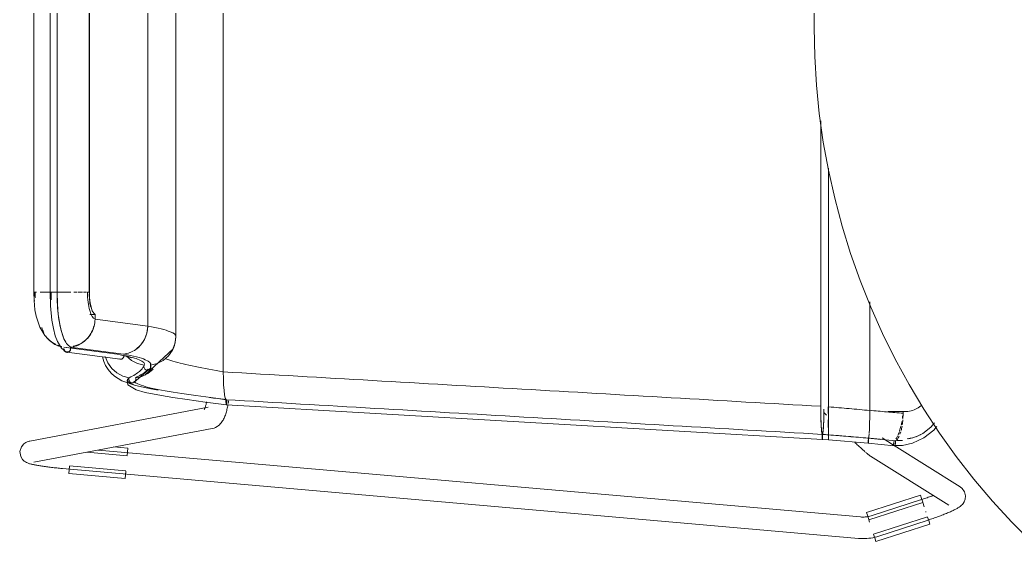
# Model space of a CAD drawing. Header units: millimetres. Extents: x 155927 to 326028, y -36033 to 97293.
# Drawn here: x 229462 to 230016, y 31073 to 31364 of the extents above; entities that cross this region are included whole.
import ezdxf

# ---------------------------------------------------------------- set-up
doc = ezdxf.new("R2010")
doc.units = ezdxf.units.MM
doc.header["$MEASUREMENT"] = 0
doc.layers.add('I-FURN', color=8, linetype='CONTINUOUS', lineweight=9)

msp = doc.modelspace()

# ---------------------------------------------------------------- linework, layer by layer
at = {"layer": 'I-FURN'}
for p, q in [((229575.36, 31551.19), (229575.36, 31167.79)), ((229575.36, 31167.79), (229575.36, 31551.19)), ((229548.85, 31531.88), (229548.85, 31187.09)), ((229548.85, 31187.09), (229548.85, 31531.88)), ((229533.26, 31525.84), (229533.26, 31193.13)), ((229533.26, 31193.13), (229533.26, 31525.84)), ((229469.89, 31506.91), (229469.89, 31212.06)), ((229478.93, 31506.91), (229478.93, 31212.06)), ((229482.89, 31212.06), (229482.89, 31506.91)), ((229500.73, 31506.91), (229500.73, 31212.06)), ((229500.79, 31212.06), (229500.79, 31506.91)), ((229549.01, 31187.63), (229549.01, 31492.43)), ((229904.49, 31368.12), (229904.39, 31359.49)), ((229904.39, 31359.49), (229904.71, 31343.49)), ((229904.71, 31343.49), (229905.67, 31327.52)), ((229905.67, 31327.52), (229907.27, 31311.6)), ((229907.27, 31311.6), (229909.5, 31295.76)), ((229908.09, 31307.63), (229908.09, 31148.53)), ((229908.09, 31148.53), (229908.09, 31307.63)), ((229909.5, 31295.76), (229912.37, 31280.02)), ((229912.37, 31280.02), (229915.86, 31264.4)), ((229912.41, 31281.27), (229912.41, 31148.27)), ((229912.41, 31148.27), (229912.41, 31281.27)), ((229915.86, 31264.4), (229919.97, 31248.94)), ((229919.97, 31248.94), (229924.7, 31233.66)), ((229924.7, 31233.66), (229930.03, 31218.58)), ((229930.03, 31218.58), (229935.97, 31203.72)), ((229469.89, 31212.06), (229470.06, 31212.06)), ((229469.97, 31207.54), (229469.89, 31212.06)), ((229471.38, 31212.06), (229469.91, 31212.06)), ((229475.99, 31212.06), (229473.41, 31212.06)), ((229476.14, 31212.06), (229479.17, 31212.06)), ((229479.17, 31212.06), (229476.16, 31212.06)), ((229482.88, 31212.06), (229478.93, 31212.06)), ((229479.07, 31204.5), (229478.93, 31212.06)), ((229478.93, 31212.06), (229478.99, 31212.06)), ((229478.99, 31212.06), (229479.19, 31212.06)), ((229479.19, 31212.06), (229479.5, 31212.06)), ((229479.5, 31212.06), (229479.89, 31212.06)), ((229479.89, 31212.06), (229480.34, 31212.06)), ((229480.34, 31212.06), (229480.83, 31212.06)), ((229480.83, 31212.06), (229481.33, 31212.06)), ((229481.33, 31212.06), (229481.8, 31212.06)), ((229481.8, 31212.06), (229482.22, 31212.06)), ((229482.22, 31212.06), (229482.55, 31212.06)), ((229482.55, 31212.06), (229482.78, 31212.06)), ((229482.78, 31212.06), (229482.88, 31212.06)), ((229482.86, 31212.06), (229486.67, 31212.06)), ((229486.67, 31212.06), (229482.86, 31212.06)), ((229482.89, 31212.06), (229482.97, 31205.65)), ((229490.42, 31212.06), (229486.87, 31212.06)), ((229493.89, 31212.06), (229492.05, 31212.06)), ((229496.88, 31212.06), (229494.41, 31212.06)), ((229499.2, 31212.06), (229497.46, 31212.06)), ((229500.9, 31209.02), (229500.79, 31212.06)), ((229470.49, 31202.33), (229469.97, 31207.54)), ((229501.22, 31206.17), (229500.9, 31209.02)), ((229501.73, 31203.68), (229501.22, 31206.17)), ((229935.37, 31146.33), (229935.37, 31206.81)), ((229935.37, 31206.81), (229935.37, 31146.33)), ((229471.14, 31198.83), (229470.49, 31202.33)), ((229479.87, 31196.61), (229479.07, 31204.5)), ((229482.97, 31205.65), (229483.45, 31199.66)), ((229502.4, 31201.7), (229501.73, 31203.68)), ((229503.19, 31200.34), (229502.4, 31201.7)), ((229935.97, 31203.72), (229942.49, 31189.11)), ((229473.16, 31192.68), (229471.14, 31198.83)), ((229480.74, 31191.9), (229479.87, 31196.61)), ((229483.45, 31199.66), (229484.28, 31194.23)), ((229501.04, 31199.71), (229504.05, 31199.71)), ((229504.05, 31199.71), (229503.19, 31200.34)), ((229503.98, 31196.99), (229504.05, 31199.71)), ((229533.26, 31193.13), (229503.98, 31196.99)), ((229476.03, 31187.97), (229473.16, 31192.68)), ((229481.82, 31187.85), (229480.74, 31191.9)), ((229484.28, 31194.23), (229485.09, 31190.73)), ((229485.09, 31190.73), (229485.96, 31187.9)), ((229532.78, 31189.36), (229533.26, 31193.13)), ((229477.87, 31185.99), (229476.03, 31187.97)), ((229479.94, 31184.32), (229477.87, 31185.99)), ((229482.2, 31182.99), (229479.94, 31184.32)), ((229483.01, 31184.69), (229481.82, 31187.85)), ((229485.31, 31180.86), (229483.01, 31184.69)), ((229485.96, 31187.9), (229486.15, 31187.39)), ((229529.38, 31182.7), (229531.46, 31185.81)), ((229531.46, 31185.81), (229532.78, 31189.36)), ((229548.85, 31187.09), (229548.38, 31183.3)), ((229548.38, 31183.3), (229548.85, 31187.09)), ((229548.56, 31183.88), (229549.01, 31187.63)), ((229942.49, 31189.11), (229949.59, 31174.77)), ((229487.7, 31178.96), (229485.31, 31180.86)), ((229516.33, 31177.6), (229486.64, 31181.45)), ((229492.6, 31180.68), (229487.83, 31181.29)), ((229517.97, 31174.75), (229488.2, 31178.61)), ((229519.88, 31177.58), (229490.18, 31181.43)), ((229526.64, 31180.21), (229529.38, 31182.7)), ((229531.74, 31165.92), (229547.44, 31180.52)), ((229547.01, 31179.74), (229544.84, 31176.6)), ((229544.85, 31176.6), (229547.02, 31179.73)), ((229546.84, 31179.42), (229548.56, 31183.88)), ((229548.38, 31183.3), (229547.01, 31179.74)), ((229547.02, 31179.73), (229548.38, 31183.3)), ((229547.44, 31180.52), (229548.14, 31182.44)), ((229508.12, 31176.07), (229508.78, 31173.56)), ((229508.78, 31173.56), (229509.81, 31171.19)), ((229509.63, 31176.21), (229511.04, 31172.69)), ((229521.84, 31176.35), (229515.55, 31177.73)), ((229517.3, 31174.99), (229517.74, 31174.8)), ((229517.74, 31174.8), (229518.21, 31174.74)), ((229518.21, 31174.74), (229518.67, 31174.81)), ((229518.67, 31174.81), (229519.12, 31174.99)), ((229519.12, 31174.99), (229519.5, 31175.29)), ((229519.5, 31175.29), (229519.8, 31175.67)), ((229519.8, 31175.67), (229519.99, 31176.12)), ((229519.99, 31176.12), (229520.07, 31176.61)), ((229520.07, 31176.61), (229520.03, 31177.11)), ((229521.37, 31176.6), (229524.25, 31174.09)), ((229524.28, 31175.6), (229521.84, 31176.35)), ((229524.25, 31174.09), (229527.64, 31172.33)), ((229541.97, 31174.09), (229538.58, 31172.34)), ((229538.58, 31172.33), (229541.97, 31174.09)), ((229544.84, 31176.6), (229541.97, 31174.09)), ((229541.97, 31174.09), (229544.85, 31176.6)), ((229949.59, 31174.77), (229957.26, 31160.73)), ((229509.81, 31171.19), (229511.19, 31168.99)), ((229511.04, 31172.69), (229513.21, 31169.61)), ((229511.19, 31168.99), (229512.87, 31167.02)), ((229513.21, 31169.61), (229511.54, 31171.84)), ((229513.21, 31169.61), (229516.04, 31167.13)), ((229525.54, 31161.81), (229534.96, 31169.93)), ((229527.64, 31172.33), (229531.36, 31171.44)), ((229531.07, 31170.76), (229531.25, 31171.2)), ((229531.16, 31170.48), (229531.2, 31170.97)), ((229531.19, 31170.97), (229531.16, 31170.47)), ((229531.24, 31169.99), (229531.16, 31170.48)), ((229531.16, 31170.47), (229531.24, 31169.98)), ((229531.36, 31171.44), (229531.19, 31170.97)), ((229531.2, 31170.97), (229531.36, 31171.44)), ((229531.44, 31169.54), (229531.24, 31169.99)), ((229531.24, 31169.98), (229531.44, 31169.53)), ((229531.76, 31169.15), (229531.44, 31169.54)), ((229531.44, 31169.53), (229531.75, 31169.15)), ((229531.75, 31169.15), (229532.16, 31168.85)), ((229532.16, 31168.86), (229531.76, 31169.15)), ((229532.62, 31168.67), (229532.16, 31168.86)), ((229532.16, 31168.85), (229532.62, 31168.67)), ((229533.11, 31168.6), (229532.62, 31168.67)), ((229532.62, 31168.67), (229533.11, 31168.6)), ((229533.6, 31168.67), (229533.11, 31168.6)), ((229533.11, 31168.6), (229533.6, 31168.67)), ((229536.25, 31169.26), (229533.41, 31166.87)), ((229533.41, 31166.86), (229536.25, 31169.26)), ((229534.06, 31168.86), (229533.6, 31168.67)), ((229533.6, 31168.67), (229534.06, 31168.85)), ((229534.46, 31169.15), (229534.06, 31168.86)), ((229534.06, 31168.85), (229534.46, 31169.15)), ((229534.78, 31169.54), (229534.46, 31169.15)), ((229534.46, 31169.15), (229534.78, 31169.53)), ((229534.98, 31169.99), (229534.78, 31169.54)), ((229534.78, 31169.53), (229534.98, 31169.98)), ((229534.83, 31169.63), (229534.88, 31172.51)), ((229534.86, 31171.44), (229538.58, 31172.33)), ((229534.86, 31171.44), (229535.02, 31170.97)), ((229535.03, 31170.97), (229534.86, 31171.44)), ((229535.06, 31170.48), (229534.98, 31169.99)), ((229534.98, 31169.98), (229535.06, 31170.47)), ((229535.02, 31170.97), (229535.06, 31170.48)), ((229535.06, 31170.47), (229535.03, 31170.97)), ((229575.36, 31167.79), (229575.41, 31164.02)), ((229575.41, 31164.02), (229575.36, 31167.71)), ((229512.87, 31167.02), (229514.83, 31165.28)), ((229514.83, 31165.28), (229518.95, 31162.78)), ((229516.04, 31167.13), (229519.36, 31165.39)), ((229518.95, 31162.78), (229526.57, 31160.1)), ((229519.36, 31165.39), (229522.99, 31164.48)), ((229521.77, 31162.66), (229522.06, 31163.58)), ((229522.3, 31160.48), (229521.77, 31162.66)), ((229522.78, 31163.52), (229522.82, 31164.01)), ((229522.82, 31164.01), (229522.78, 31163.51)), ((229522.86, 31163.02), (229522.78, 31163.52)), ((229522.78, 31163.51), (229522.85, 31163.02)), ((229522.82, 31164.01), (229522.99, 31164.48)), ((229522.99, 31164.48), (229522.82, 31164.01)), ((229522.85, 31163.02), (229523.05, 31162.56)), ((229523.05, 31162.57), (229522.86, 31163.02)), ((229523.36, 31162.18), (229523.05, 31162.57)), ((229523.05, 31162.56), (229523.36, 31162.18)), ((229523.75, 31161.88), (229523.36, 31162.18)), ((229523.36, 31162.18), (229523.75, 31161.88)), ((229524.21, 31161.68), (229523.75, 31161.88)), ((229523.75, 31161.88), (229524.2, 31161.68)), ((229525.63, 31161.85), (229525.18, 31161.67)), ((229525.18, 31161.67), (229525.64, 31161.85)), ((229525.82, 31161.96), (229525.6, 31161.83)), ((229526.04, 31162.14), (229525.63, 31161.85)), ((229525.64, 31161.85), (229526.04, 31162.14)), ((229526.35, 31162.52), (229526.04, 31162.14)), ((229526.04, 31162.14), (229526.36, 31162.52)), ((229526.56, 31162.97), (229526.35, 31162.52)), ((229526.36, 31162.52), (229526.56, 31162.97)), ((229530.09, 31165.22), (229526.47, 31164.43)), ((229526.47, 31164.43), (229530.09, 31165.22)), ((229526.47, 31164.43), (229526.62, 31163.96)), ((229526.63, 31163.96), (229526.47, 31164.43)), ((229526.65, 31163.46), (229526.56, 31162.97)), ((229526.56, 31162.97), (229526.65, 31163.46)), ((229526.62, 31163.96), (229526.65, 31163.46)), ((229526.65, 31163.46), (229526.63, 31163.96)), ((229533.41, 31166.87), (229530.09, 31165.22)), ((229530.09, 31165.22), (229533.41, 31166.86)), ((229575.41, 31164.02), (229575.57, 31160.48)), ((229575.57, 31160.43), (229575.42, 31163.95)), ((229526.94, 31157.71), (229522.3, 31160.48)), ((229524.2, 31161.68), (229524.69, 31161.61)), ((229524.69, 31161.61), (229524.21, 31161.68)), ((229525.18, 31161.67), (229524.69, 31161.61)), ((229524.69, 31161.61), (229525.18, 31161.67)), ((229526.57, 31160.1), (229535.09, 31158.21)), ((229531.93, 31156.3), (229526.94, 31157.71)), ((229540.95, 31154.5), (229531.93, 31156.3)), ((229535.09, 31158.21), (229539.16, 31157.48)), ((229575.57, 31160.48), (229575.81, 31157.38)), ((229575.81, 31157.38), (229575.57, 31160.43)), ((229575.81, 31157.38), (229576.12, 31154.89)), ((229576.12, 31154.88), (229575.81, 31157.35)), ((229957.26, 31160.73), (229965.49, 31147.01)), ((229547.27, 31153.46), (229540.95, 31154.5)), ((229555.29, 31152.28), (229547.27, 31153.46)), ((229565.22, 31150.93), (229555.29, 31152.28)), ((229577.07, 31149.37), (229565.22, 31150.93)), ((229565.97, 31150.52), (229566.06, 31151.01)), ((229576.12, 31154.89), (229576.48, 31153.14)), ((229576.48, 31153.14), (229576.12, 31154.88)), ((229576.88, 31152.23), (229576.48, 31153.14)), ((229576.48, 31153.14), (229576.88, 31152.24)), ((229576.87, 31151.77), (229576.86, 31151.27)), ((229576.86, 31151.27), (229576.87, 31151.76)), ((229576.86, 31151.27), (229576.87, 31150.78)), ((229576.87, 31150.77), (229576.86, 31151.27)), ((229576.88, 31152.24), (229576.87, 31151.77)), ((229576.87, 31151.76), (229576.88, 31152.23)), ((229576.87, 31150.78), (229576.89, 31150.32)), ((229576.89, 31150.32), (229576.87, 31150.77)), ((229577.26, 31150.29), (229577.28, 31150.74)), ((229577.28, 31150.73), (229577.26, 31150.28)), ((229577.29, 31151.23), (229577.28, 31151.73)), ((229577.28, 31151.72), (229577.29, 31151.23)), ((229577.28, 31150.74), (229577.29, 31151.23)), ((229577.29, 31151.23), (229577.28, 31150.73)), ((229578.1, 31150.18), (229578.21, 31150.89)), ((229578.21, 31150.89), (229578.3, 31151.62)), ((229566.99, 31147.97), (229467.7, 31129.15)), ((229564.76, 31146.75), (229564.78, 31146.77)), ((229564.78, 31146.77), (229564.82, 31146.85)), ((229564.82, 31146.85), (229564.87, 31146.93)), ((229564.87, 31146.93), (229564.94, 31147.09)), ((229564.94, 31147.09), (229565.03, 31147.28)), ((229565.03, 31147.28), (229565.13, 31147.51)), ((229565.13, 31147.51), (229565.23, 31147.78)), ((229565.23, 31147.78), (229565.33, 31148.08)), ((229565.33, 31148.08), (229565.44, 31148.42)), ((229565.44, 31148.42), (229565.55, 31148.79)), ((229565.55, 31148.79), (229565.66, 31149.18)), ((229565.66, 31149.18), (229565.76, 31149.6)), ((229565.76, 31149.6), (229565.87, 31150.05)), ((229565.87, 31150.05), (229565.97, 31150.52)), ((229576.89, 31150.32), (229576.93, 31149.93)), ((229576.93, 31149.93), (229576.89, 31150.32)), ((229576.91, 31144.89), (229577.09, 31145.5)), ((229576.93, 31149.93), (229576.97, 31149.64)), ((229576.97, 31149.63), (229576.93, 31149.93)), ((229576.97, 31149.64), (229577.02, 31149.44)), ((229577.02, 31149.44), (229576.97, 31149.63)), ((229577.02, 31149.44), (229577.07, 31149.37)), ((229577.07, 31149.37), (229577.02, 31149.44)), ((229577.07, 31149.37), (229577.13, 31149.43)), ((229577.13, 31149.43), (229577.07, 31149.37)), ((229577.07, 31149.37), (229908.98, 31130.08)), ((229577.09, 31145.5), (229577.26, 31146.13)), ((229577.13, 31149.43), (229577.18, 31149.62)), ((229577.18, 31149.61), (229577.13, 31149.43)), ((229577.18, 31149.62), (229577.22, 31149.91)), ((229577.22, 31149.9), (229577.18, 31149.61)), ((229577.22, 31149.91), (229577.26, 31150.29)), ((229577.26, 31150.28), (229577.22, 31149.9)), ((229577.26, 31146.13), (229577.43, 31146.78)), ((229577.43, 31146.78), (229577.58, 31147.43)), ((229577.58, 31147.43), (229577.72, 31148.1)), ((229577.72, 31148.1), (229577.86, 31148.78)), ((229577.86, 31148.78), (229577.98, 31149.47)), ((229908.09, 31148.53), (229908.12, 31144.75)), ((229909.85, 31144.74), (229909.87, 31147)), ((229912.28, 31144.48), (229912.28, 31148.26)), ((229912.28, 31148.26), (229912.28, 31144.48)), ((229912.41, 31148.27), (229912.4, 31144.48)), ((229912.4, 31144.48), (229912.41, 31148.27)), ((229935.35, 31142.57), (229935.37, 31146.33)), ((229935.37, 31146.21), (229935.35, 31142.56)), ((229945.41, 31145.62), (229955.17, 31145.62)), ((229953.92, 31145.68), (229953.92, 31144.63)), ((229965.49, 31147.01), (229974.26, 31133.63)), ((229574.16, 31139.28), (229574.56, 31139.81)), ((229574.56, 31139.81), (229574.92, 31140.35)), ((229574.92, 31140.35), (229575.24, 31140.89)), ((229575.24, 31140.89), (229575.53, 31141.42)), ((229575.53, 31141.42), (229575.8, 31141.98)), ((229575.8, 31141.98), (229576.05, 31142.54)), ((229576.05, 31142.54), (229576.29, 31143.11)), ((229576.29, 31143.11), (229576.51, 31143.69)), ((229576.51, 31143.69), (229576.71, 31144.28)), ((229576.71, 31144.28), (229576.91, 31144.89)), ((229908.12, 31144.75), (229908.19, 31141.19)), ((229908.19, 31141.19), (229908.32, 31138.06)), ((229909.65, 31138.07), (229909.77, 31141.19)), ((229909.73, 31145.05), (229911.26, 31143.57)), ((229909.77, 31141.19), (229909.85, 31144.74)), ((229912.29, 31137.8), (229912.29, 31140.92)), ((229912.29, 31140.92), (229912.29, 31137.8)), ((229912.4, 31140.91), (229912.39, 31137.79)), ((229912.39, 31137.78), (229912.4, 31140.91)), ((229912.4, 31144.48), (229912.4, 31140.92)), ((229912.4, 31140.91), (229912.4, 31144.48)), ((229935.34, 31142.47), (229935.27, 31139.03)), ((229935.27, 31139.03), (229935.35, 31142.47)), ((229469.94, 31117.36), (229569.23, 31136.18)), ((229569.23, 31136.18), (229570.21, 31136.44)), ((229570.21, 31136.44), (229571.11, 31136.8)), ((229571.11, 31136.8), (229571.9, 31137.24)), ((229571.9, 31137.24), (229572.59, 31137.72)), ((229572.59, 31137.72), (229573.18, 31138.23)), ((229573.18, 31138.23), (229573.7, 31138.75)), ((229573.7, 31138.75), (229574.16, 31139.28)), ((229908.32, 31138.06), (229908.48, 31135.55)), ((229908.48, 31135.55), (229908.67, 31133.8)), ((229909.29, 31133.82), (229909.48, 31135.58)), ((229909.48, 31135.58), (229909.65, 31138.07)), ((229912.31, 31135.3), (229912.29, 31137.8)), ((229912.29, 31137.8), (229912.31, 31135.3)), ((229912.32, 31133.55), (229912.31, 31135.3)), ((229912.31, 31135.3), (229912.32, 31133.55)), ((229912.38, 31135.28), (229912.36, 31133.53)), ((229912.36, 31133.53), (229912.38, 31135.28)), ((229912.39, 31137.78), (229912.38, 31135.28)), ((229912.38, 31135.28), (229912.39, 31137.78)), ((229935.01, 31133.46), (229935.16, 31135.93)), ((229935.16, 31135.89), (229935.01, 31133.45)), ((229935.16, 31135.93), (229935.27, 31139.03)), ((229935.27, 31138.97), (229935.16, 31135.93)), ((229969.43, 31136.95), (229964.85, 31133.46)), ((229971.09, 31135.22), (229965.56, 31130.88)), ((229971.43, 31139.34), (229969.43, 31136.95)), ((229972.77, 31137.32), (229971.09, 31135.22)), ((229465.35, 31128.34), (229466.15, 31128.72)), ((229466.15, 31128.72), (229466.77, 31128.93)), ((229466.77, 31128.93), (229467.28, 31129.07)), ((229467.28, 31129.07), (229467.7, 31129.15)), ((229908.67, 31133.8), (229908.88, 31132.92)), ((229908.88, 31132.92), (229908.87, 31132.45)), ((229908.87, 31132.45), (229908.87, 31131.95)), ((229908.87, 31131.95), (229908.88, 31131.46)), ((229908.88, 31131.46), (229908.89, 31131.01)), ((229908.89, 31131.01), (229908.91, 31130.63)), ((229908.91, 31130.63), (229908.93, 31130.33)), ((229908.93, 31130.33), (229908.95, 31130.15)), ((229908.95, 31130.15), (229908.98, 31130.08)), ((229908.98, 31130.08), (229909.01, 31130.15)), ((229912.34, 31129.81), (229908.98, 31130.08)), ((229909.01, 31130.15), (229909.04, 31130.34)), ((229909.04, 31130.34), (229909.06, 31130.63)), ((229909.06, 31130.63), (229909.08, 31131.02)), ((229909.08, 31132.92), (229909.29, 31133.82)), ((229909.09, 31132.45), (229909.08, 31132.92)), ((229909.08, 31131.02), (229909.09, 31131.47)), ((229909.09, 31131.96), (229909.09, 31132.45)), ((229909.09, 31131.47), (229909.09, 31131.96)), ((229912.33, 31132.18), (229912.33, 31132.65)), ((229912.33, 31132.65), (229912.33, 31132.18)), ((229912.33, 31131.69), (229912.33, 31132.18)), ((229912.33, 31132.18), (229912.33, 31131.68)), ((229912.33, 31131.2), (229912.33, 31131.69)), ((229912.33, 31131.68), (229912.33, 31131.19)), ((229912.33, 31130.74), (229912.33, 31131.2)), ((229912.33, 31131.19), (229912.33, 31130.74)), ((229912.34, 31130.36), (229912.33, 31130.74)), ((229912.33, 31130.74), (229912.34, 31130.36)), ((229912.34, 31129.88), (229912.34, 31129.81)), ((229912.34, 31129.81), (229912.34, 31129.88)), ((229912.34, 31129.87), (229912.34, 31129.81)), ((229912.34, 31129.81), (229912.34, 31129.87)), ((229912.34, 31129.81), (229934.54, 31127.98)), ((229912.36, 31133.53), (229912.35, 31132.65)), ((229912.35, 31132.64), (229912.36, 31133.53)), ((229912.35, 31132.65), (229912.35, 31132.18)), ((229912.35, 31132.17), (229912.35, 31132.64)), ((229912.35, 31132.18), (229912.35, 31131.68)), ((229912.35, 31131.68), (229912.35, 31132.17)), ((229912.35, 31131.68), (229912.35, 31131.19)), ((229912.35, 31131.19), (229912.35, 31131.68)), ((229912.35, 31131.19), (229912.35, 31130.74)), ((229912.35, 31130.73), (229912.35, 31131.19)), ((229912.35, 31130.74), (229912.35, 31130.36)), ((229912.35, 31130.35), (229912.35, 31130.73)), ((229912.35, 31130.36), (229912.35, 31130.06)), ((229912.35, 31130.06), (229912.35, 31130.35)), ((229934.45, 31130.82), (229934.44, 31130.34)), ((229934.44, 31130.35), (229934.45, 31130.82)), ((229934.44, 31129.85), (229934.44, 31129.35)), ((229934.44, 31129.36), (229934.44, 31129.85)), ((229934.45, 31128.91), (229934.44, 31129.36)), ((229934.44, 31129.35), (229934.45, 31128.9)), ((229934.47, 31128.53), (229934.45, 31128.91)), ((229934.45, 31128.9), (229934.47, 31128.52)), ((229934.61, 31128.54), (229934.59, 31128.24)), ((229934.61, 31128.53), (229934.63, 31128.92)), ((229934.63, 31128.92), (229934.61, 31128.54)), ((229934.83, 31131.72), (229934.63, 31130.83)), ((229934.63, 31130.83), (229934.83, 31131.72)), ((229934.64, 31130.36), (229934.63, 31130.83)), ((229934.63, 31130.83), (229934.64, 31130.36)), ((229934.63, 31128.92), (229934.64, 31129.37)), ((229934.64, 31129.37), (229934.63, 31128.92)), ((229934.65, 31129.86), (229934.64, 31130.36)), ((229934.64, 31130.36), (229934.65, 31129.86)), ((229934.64, 31129.37), (229934.65, 31129.86)), ((229934.65, 31129.86), (229934.64, 31129.37)), ((229934.97, 31133.05), (229934.83, 31131.72)), ((229934.83, 31131.72), (229934.97, 31133.05)), ((229948.63, 31126.86), (229942.18, 31130.9)), ((229965.56, 31130.88), (229959.25, 31127.98)), ((229964.85, 31133.46), (229961.17, 31131.55)), ((229974.26, 31133.63), (229983.55, 31120.61)), ((229462.94, 31126.02), (229462.11, 31123.27)), ((229462.11, 31123.27), (229462.59, 31120.5)), ((229462.94, 31126.02), (229464.27, 31127.59)), ((229464.27, 31127.59), (229465.35, 31128.34)), ((229930.16, 31086.89), (229505.66, 31124.18)), ((229522.29, 31125.22), (229514.39, 31125.91)), ((229522.11, 31123.18), (229521.93, 31121.11)), ((229522.29, 31125.22), (229522.11, 31123.18)), ((229927.5, 31128.01), (229927.03, 31128.45)), ((229927.96, 31127.58), (229927.5, 31128.01)), ((229928.42, 31127.15), (229927.96, 31127.58)), ((229928.86, 31126.74), (229928.42, 31127.15)), ((229929.3, 31126.34), (229928.86, 31126.74)), ((229929.72, 31125.94), (229929.3, 31126.34)), ((229930.14, 31125.56), (229929.72, 31125.94)), ((229930.54, 31125.2), (229930.14, 31125.56)), ((229930.93, 31124.84), (229930.54, 31125.2)), ((229931.31, 31124.5), (229930.93, 31124.84)), ((229931.67, 31124.17), (229931.31, 31124.5)), ((229932.02, 31123.85), (229931.67, 31124.17)), ((229932.36, 31123.55), (229932.02, 31123.85)), ((229932.68, 31123.26), (229932.36, 31123.55)), ((229932.99, 31122.99), (229932.68, 31123.26)), ((229934.49, 31128.23), (229934.47, 31128.53)), ((229934.47, 31128.52), (229934.49, 31128.23)), ((229934.49, 31128.23), (229934.52, 31128.04)), ((229934.52, 31128.05), (229934.49, 31128.23)), ((229934.54, 31127.98), (229934.52, 31128.05)), ((229934.52, 31128.04), (229934.54, 31127.98)), ((229934.57, 31128.05), (229934.54, 31127.98)), ((229934.54, 31127.98), (229934.57, 31128.05)), ((229934.54, 31127.98), (229949.03, 31126.56)), ((229934.57, 31128.05), (229934.59, 31128.24)), ((229934.59, 31128.24), (229934.61, 31128.53)), ((229953.6, 31126.77), (229948.14, 31126.68)), ((229985.76, 31103.59), (229949, 31126.63)), ((229959.25, 31127.98), (229953.6, 31126.77)), ((229462.59, 31120.5), (229463.63, 31118.85)), ((229463.63, 31118.85), (229464.54, 31118)), ((229464.54, 31118), (229465.24, 31117.52)), ((229465.24, 31117.52), (229465.8, 31117.21)), ((229499.31, 31122.97), (229521.92, 31120.99)), ((229933.28, 31122.73), (229932.99, 31122.99)), ((229933.56, 31122.49), (229933.28, 31122.73)), ((229933.83, 31122.26), (229933.56, 31122.49)), ((229934.08, 31122.05), (229933.83, 31122.26)), ((229934.32, 31121.84), (229934.08, 31122.05)), ((229934.55, 31121.65), (229934.32, 31121.84)), ((229934.78, 31121.47), (229934.55, 31121.65)), ((229935, 31121.3), (229934.78, 31121.47)), ((229935.23, 31121.13), (229935, 31121.3)), ((229935.48, 31120.94), (229935.23, 31121.13)), ((229935.81, 31120.73), (229935.48, 31120.94)), ((229935.81, 31120.73), (229979.39, 31093.42)), ((229983.55, 31120.61), (229993.36, 31107.97)), ((229465.8, 31117.21), (229466.28, 31117)), ((229466.28, 31117), (229466.71, 31116.83)), ((229466.71, 31116.83), (229467.11, 31116.69)), ((229467.11, 31116.69), (229467.51, 31116.56)), ((229467.51, 31116.56), (229467.9, 31116.45)), ((229467.9, 31116.45), (229468.31, 31116.34)), ((229468.31, 31116.34), (229468.72, 31116.24)), ((229468.72, 31116.24), (229469.15, 31116.14)), ((229469.15, 31116.14), (229469.59, 31116.04)), ((229469.59, 31116.04), (229470.05, 31115.94)), ((229470.05, 31115.94), (229470.53, 31115.84)), ((229470.53, 31115.84), (229471.02, 31115.75)), ((229471.02, 31115.75), (229471.54, 31115.66)), ((229471.54, 31115.66), (229472.07, 31115.56)), ((229472.07, 31115.56), (229472.62, 31115.47)), ((229472.62, 31115.47), (229473.19, 31115.38)), ((229473.19, 31115.38), (229473.78, 31115.29)), ((229473.78, 31115.29), (229474.38, 31115.19)), ((229474.38, 31115.19), (229475, 31115.1)), ((229475, 31115.1), (229475.63, 31115.01)), ((229475.63, 31115.01), (229476.28, 31114.92)), ((229476.28, 31114.92), (229476.94, 31114.84)), ((229476.94, 31114.84), (229477.62, 31114.75)), ((229477.62, 31114.75), (229478.31, 31114.66)), ((229478.31, 31114.66), (229479.01, 31114.58)), ((229479.01, 31114.58), (229479.72, 31114.5)), ((229479.72, 31114.5), (229480.43, 31114.42)), ((229480.43, 31114.42), (229481.16, 31114.34)), ((229481.16, 31114.34), (229481.89, 31114.26)), ((229481.89, 31114.26), (229482.63, 31114.18)), ((229482.63, 31114.18), (229483.38, 31114.11)), ((229483.38, 31114.11), (229484.12, 31114.04)), ((229484.12, 31114.04), (229484.87, 31113.97)), ((229484.87, 31113.97), (229485.63, 31113.9)), ((229485.63, 31113.9), (229485.79, 31113.88)), ((229485.79, 31113.88), (229929.11, 31074.94)), ((229489.39, 31111.07), (229489.57, 31113.11)), ((229489.57, 31113.11), (229489.75, 31115.18)), ((229521.17, 31112.54), (229489.76, 31115.3)), ((229521.16, 31112.42), (229520.98, 31110.35)), ((229520.8, 31108.31), (229489.39, 31111.07)), ((229520.98, 31110.35), (229520.8, 31108.31)), ((229993.36, 31107.97), (230003.67, 31095.73)), ((229986.89, 31102.7), (229985.76, 31103.59)), ((229986.89, 31102.7), (229988.11, 31100.97)), ((229988.11, 31100.97), (229988.7, 31098.74)), ((229963.58, 31099.07), (229933.57, 31089.38)), ((229963.53, 31096.35), (229936.72, 31087.63)), ((229963.86, 31096.45), (229963.53, 31096.35)), ((229963.58, 31099.07), (229964.21, 31097.11)), ((229964.55, 31096.68), (229963.86, 31096.45)), ((229964.21, 31097.11), (229964.85, 31095.14)), ((229965.24, 31096.91), (229964.55, 31096.68)), ((229965.93, 31097.14), (229965.24, 31096.91)), ((229966.61, 31097.38), (229965.93, 31097.14)), ((229967.28, 31097.61), (229966.61, 31097.38)), ((229967.95, 31097.85), (229967.28, 31097.61)), ((229968.6, 31098.08), (229967.95, 31097.85)), ((229969.25, 31098.32), (229968.6, 31098.08)), ((229969.89, 31098.55), (229969.25, 31098.32)), ((229970.51, 31098.79), (229969.89, 31098.55)), ((229988, 31095.38), (229987.44, 31094.47)), ((229988.52, 31096.77), (229988, 31095.38)), ((229988.7, 31098.74), (229988.52, 31096.77)), ((230003.67, 31095.73), (230014.46, 31083.92)), ((229934.88, 31085.33), (229964.89, 31095.02)), ((229965.72, 31092.45), (229964.92, 31094.92)), ((229966.65, 31089.56), (229966.55, 31089.87)), ((229980.32, 31089.83), (229979.78, 31089.59)), ((229980.85, 31090.07), (229980.32, 31089.83)), ((229981.36, 31090.3), (229980.85, 31090.07)), ((229981.85, 31090.54), (229981.36, 31090.3)), ((229982.32, 31090.77), (229981.85, 31090.54)), ((229982.78, 31091), (229982.32, 31090.77)), ((229983.22, 31091.23), (229982.78, 31091)), ((229983.64, 31091.46), (229983.22, 31091.23)), ((229984.05, 31091.69), (229983.64, 31091.46)), ((229984.45, 31091.92), (229984.05, 31091.69)), ((229984.85, 31092.16), (229984.45, 31091.92)), ((229985.23, 31092.42), (229984.85, 31092.16)), ((229985.62, 31092.7), (229985.23, 31092.42)), ((229986.03, 31093.01), (229985.62, 31092.7)), ((229986.45, 31093.38), (229986.03, 31093.01)), ((229986.92, 31093.84), (229986.45, 31093.38)), ((229987.44, 31094.47), (229986.92, 31093.84)), ((229930.19, 31086.89), (229930.16, 31086.89)), ((229930.85, 31086.84), (229930.19, 31086.89)), ((229931.51, 31086.82), (229930.85, 31086.84)), ((229932.17, 31086.83), (229931.51, 31086.82)), ((229932.83, 31086.87), (229932.17, 31086.83)), ((229933.49, 31086.93), (229932.83, 31086.87)), ((229934.15, 31087.02), (229933.49, 31086.93)), ((229934.2, 31087.42), (229933.57, 31089.38)), ((229934.8, 31087.14), (229934.15, 31087.02)), ((229934.84, 31085.45), (229934.2, 31087.42)), ((229935.45, 31087.28), (229934.8, 31087.14)), ((229935.29, 31084.07), (229934.91, 31085.24)), ((229936.09, 31087.44), (229935.45, 31087.28)), ((229936.72, 31087.63), (229936.09, 31087.44)), ((229967.49, 31086.95), (229937.48, 31077.26)), ((229940.43, 31076.22), (229967.24, 31084.93)), ((229967.7, 31085.08), (229967.24, 31084.93)), ((229967.53, 31086.83), (229968.17, 31084.86)), ((229968.44, 31085.33), (229967.7, 31085.08)), ((229968.17, 31084.86), (229968.8, 31082.91)), ((229969.17, 31085.57), (229968.44, 31085.33)), ((229969.91, 31085.82), (229969.17, 31085.57)), ((229970.63, 31086.07), (229969.91, 31085.82)), ((229971.36, 31086.33), (229970.63, 31086.07)), ((229972.07, 31086.58), (229971.36, 31086.33)), ((229972.78, 31086.83), (229972.07, 31086.58)), ((229973.48, 31087.09), (229972.78, 31086.83)), ((229974.17, 31087.34), (229973.48, 31087.09)), ((229974.84, 31087.6), (229974.17, 31087.34)), ((229975.51, 31087.85), (229974.84, 31087.6)), ((229976.16, 31088.11), (229975.51, 31087.85)), ((229976.8, 31088.36), (229976.16, 31088.11)), ((229977.43, 31088.61), (229976.8, 31088.36)), ((229978.04, 31088.86), (229977.43, 31088.61)), ((229978.63, 31089.1), (229978.04, 31088.86)), ((229979.21, 31089.35), (229978.63, 31089.1)), ((229979.78, 31089.59), (229979.21, 31089.35)), ((229968.8, 31082.91), (229938.79, 31073.22)), ((230014.46, 31083.92), (230025.71, 31072.54)), ((229929.11, 31074.93), (229930.25, 31074.86)), ((229930.25, 31074.86), (229931.39, 31074.83)), ((229931.39, 31074.83), (229932.53, 31074.84)), ((229932.53, 31074.84), (229933.67, 31074.9)), ((229933.67, 31074.9), (229934.81, 31075)), ((229934.81, 31075), (229935.94, 31075.16)), ((229935.94, 31075.16), (229937.06, 31075.35)), ((229937.06, 31075.35), (229938.18, 31075.59)), ((229938.16, 31075.17), (229937.52, 31077.15)), ((229938.79, 31073.22), (229938.16, 31075.17)), ((229938.18, 31075.59), (229939.29, 31075.88)), ((229939.29, 31075.88), (229940.38, 31076.21)), ((229940.38, 31076.21), (229940.43, 31076.22))]:
    msp.add_line(p, q, dxfattribs=at)
for centre, major_axis, ratio, start_param, end_param in [((229474.17, 31212.06), (0, -12.4), 0.287441, 4.712389, 4.950404), ((229485.64, 31212.06), (15.75, 0), 0.000004, 5.8107, 5.99294), ((229518.19, 31193.26), (0, -15.78), 0.955139, 0.595876, 1.562553), ((229518.19, 31193.26), (0, -15.78), 0.955139, 0.112537, 0.354036), ((229518.19, 31193.26), (0, -15.78), 0.955139, 0.354206, 0.595753), ((229518.2, 31176.7), (0, -1.96), 0.955139, 5.775592, 8.064923)]:
    msp.add_ellipse(centre, major_axis=major_axis, ratio=ratio, start_param=start_param, end_param=end_param, dxfattribs=at)
for points in [[(229470.2, 31207.09), (229470.05, 31208.67), (229469.97, 31210.35), (229469.98, 31212.06)], [(229479.47, 31207.8), (229479.44, 31209.21), (229479.43, 31210.63), (229479.46, 31212.06)], [(229490.19, 31181.63), (229489.46, 31181.98), (229488.05, 31183.29), (229486.16, 31186.99), (229484.63, 31192.06), (229483.52, 31198.2), (229482.89, 31205.06), (229482.81, 31209.71), (229482.86, 31212.06)], [(229503.97, 31197.24), (229502.85, 31197.49), (229500.69, 31200.88), (229499.72, 31208.27), (229499.66, 31212.06)], [(229500.74, 31211.22), (229500.79, 31208.44), (229501.07, 31205.3), (229501.68, 31203.68)], [(229490.18, 31181.43), (229491.42, 31181.57), (229493.8, 31182.15), (229497.14, 31183.92), (229499.97, 31186.45), (229502.16, 31189.59), (229503.58, 31193.19), (229503.94, 31195.7), (229503.98, 31196.99)], [(229474.33, 31192.46), (229474.59, 31191.5), (229474.94, 31190.57), (229475.37, 31189.67)], [(229548.85, 31187.09), (229548.95, 31187.27), (229549, 31187.45), (229549.01, 31187.63)], [(229485.22, 31181.91), (229484.57, 31182.07), (229483.92, 31182.26), (229483.29, 31182.51)], [(229490.33, 31181.16), (229490.35, 31181.08), (229490.37, 31180.92), (229490.37, 31180.75), (229490.36, 31180.67)], [(229495.69, 31183.41), (229494.43, 31182.71), (229493.07, 31182.31), (229491.68, 31181.97)], [(229519.88, 31177.58), (229525.38, 31176.56), (229533.44, 31174.51), (229535.41, 31172.47), (229534.86, 31171.44)], [(229741.6, 31158.12), (229686.14, 31161.32), (229630.72, 31164.51), (229575.36, 31167.71)], [(229908.09, 31148.53), (229852.56, 31151.73), (229797.03, 31154.93), (229741.6, 31158.12)], [(229567.71, 31153.41), (229570.75, 31153.03), (229573.81, 31152.64), (229576.87, 31152.25)], [(229908.88, 31132.92), (229853.48, 31136.14), (229742.72, 31142.57), (229632.12, 31149.01), (229576.88, 31152.23)], [(229923.9, 31147.24), (229920.07, 31147.58), (229916.24, 31147.93), (229912.41, 31148.27)], [(229935.37, 31146.21), (229931.55, 31146.55), (229927.73, 31146.89), (229923.9, 31147.24)], [(229935.37, 31146.33), (229938.51, 31146.02), (229944.76, 31145.43), (229950.9, 31144.89), (229953.92, 31144.63)], [(229955.44, 31145.62), (229954.94, 31145.61), (229954.43, 31145.63), (229953.92, 31145.68)], [(229952.86, 31138.1), (229953, 31138.75), (229953.14, 31139.41), (229953.26, 31140.09)], [(229953.76, 31140.91), (229953.68, 31140.01), (229953.58, 31139.13), (229953.46, 31138.28)], [(229953.51, 31141.79), (229953.57, 31142.26), (229953.63, 31142.74), (229953.68, 31143.22)], [(229953.92, 31144.63), (229953.92, 31143.67), (229953.88, 31142.75), (229953.83, 31141.83)], [(229951.02, 31132.22), (229951.31, 31132.86), (229951.59, 31133.6), (229951.85, 31134.42)], [(229952.01, 31134.85), (229952.26, 31135.65), (229952.49, 31136.52), (229952.7, 31137.44)], [(229952.64, 31134.37), (229952.51, 31133.89), (229952.36, 31133.46), (229952.2, 31133.04)], [(229953.32, 31137.42), (229953.18, 31136.58), (229953.01, 31135.77), (229952.83, 31135.04)], [(229908.88, 31132.91), (229909.46, 31132.87), (229910.62, 31132.78), (229911.77, 31132.69), (229912.35, 31132.65)], [(229909.08, 31132.92), (229909.1, 31132.33), (229909.1, 31130.82), (229909.02, 31130.08), (229908.98, 31130.08)], [(229909.08, 31132.92), (229909.62, 31132.88), (229910.71, 31132.79), (229911.79, 31132.7), (229912.33, 31132.65)], [(229934.63, 31130.83), (229930.93, 31131.13), (229923.5, 31131.74), (229916.07, 31132.34), (229912.35, 31132.64)], [(229919.89, 31132.02), (229919.48, 31132.06), (229919.07, 31132.09), (229918.66, 31132.13)], [(229934.45, 31130.82), (229930.8, 31131.12), (229927.15, 31131.42), (229923.5, 31131.73)], [(229934.45, 31130.82), (229936.82, 31130.58), (229939.19, 31130.35), (229941.53, 31130.11)], [(229934.63, 31130.83), (229937.16, 31130.59), (229942.2, 31130.11), (229947.15, 31129.63), (229949.59, 31129.39)], [(229948.29, 31126.74), (229948.33, 31126.78), (229948.42, 31126.9), (229948.56, 31127.2), (229948.67, 31127.59), (229948.77, 31128.04), (229948.83, 31128.53), (229948.87, 31129.03), (229948.86, 31129.35), (229948.86, 31129.49)], [(229951.76, 31131.94), (229951.43, 31131.25), (229950.73, 31130.1), (229949.98, 31129.54), (229949.59, 31129.39)], [(229949.94, 31130.4), (229950.27, 31130.81), (229950.59, 31131.33), (229950.9, 31131.97)], [(229950.42, 31129.43), (229951.07, 31129.44), (229951.72, 31129.48), (229952.37, 31129.54)], [(229953.59, 31129.57), (229952.77, 31129.48), (229951.95, 31129.47), (229951.12, 31129.48)], [(229956.84, 31130.36), (229957.56, 31130.56), (229958.28, 31130.8), (229958.99, 31131.06)]]:
    msp.add_open_spline(points, degree=3, dxfattribs=at)
for points, knots in [([(229503.43, 31193.46), (229503.1, 31192.22), (229501.67, 31188.7), (229499.21, 31185.39), (229497.06, 31184.26)], [-0.8333333, -0.8333333, -0.8333333, -0.8333333, -0.6666667, -0.3333333, -0.3333333, -0.3333333, -0.3333333]), ([(229549.01, 31187.63), (229549.01, 31188.46), (229546.62, 31190.29), (229538.98, 31192.12), (229533.26, 31193.13)], [0.0892846, 0.0892846, 0.0892846, 0.0892846, 0.5, 1, 1, 1, 1]), ([(229476.51, 31187.71), (229476.78, 31187.31), (229477.82, 31185.93), (229479.99, 31183.93), (229482.83, 31182.32), (229484.78, 31181.85), (229485.54, 31181.69)], [0.434972, 0.434972, 0.434972, 0.434972, 0.5, 0.6666667, 0.8333333, 0.9407177, 0.9407177, 0.9407177, 0.9407177]), ([(229486.59, 31180.57), (229486.59, 31180.43), (229486.61, 31180.21), (229486.68, 31179.92), (229486.77, 31179.65), (229486.96, 31179.33), (229487.25, 31179.01), (229487.6, 31178.78), (229487.95, 31178.64), (229488.26, 31178.6), (229488.54, 31178.59), (229488.8, 31178.62), (229489.05, 31178.7), (229489.31, 31178.81), (229489.62, 31179), (229489.94, 31179.33), (229490.18, 31179.72), (229490.29, 31180.08), (229490.37, 31180.45), (229490.36, 31180.89), (229490.25, 31181.25), (229490.18, 31181.43)], [0.1111111, 0.1111111, 0.1111111, 0.1111111, 0.1666667, 0.1944444, 0.2222222, 0.2777778, 0.3333333, 0.3888889, 0.4444444, 0.4791667, 0.5138889, 0.5486111, 0.5833333, 0.6180556, 0.6527778, 0.7222222, 0.7916667, 0.8263889, 0.8611111, 0.9305556, 1, 1, 1, 1]), ([(229490.27, 31180.18), (229490.23, 31180.06), (229490.13, 31179.83), (229489.85, 31179.41), (229489.31, 31178.96), (229488.44, 31178.7), (229487.65, 31178.93), (229487.14, 31179.33), (229486.85, 31179.71), (229486.66, 31180.17), (229486.62, 31180.5), (229486.61, 31180.67)], [-0.8125, -0.8125, -0.8125, -0.8125, -0.765625, -0.71875, -0.625, -0.5, -0.375, -0.3125, -0.25, -0.1875, -0.125, -0.125, -0.125, -0.125]), ([(229519.97, 31176.89), (229523.69, 31176.1), (229530.17, 31174.28), (229531.9, 31172.47), (229531.36, 31171.44)], [0.1122148, 0.1122148, 0.1122148, 0.1122148, 0.5, 1, 1, 1, 1]), ([(229575.36, 31167.79), (229569.97, 31168.76), (229559.19, 31170.71), (229548.47, 31173.14), (229544.23, 31174.6), (229543.08, 31175.08)], [0, 0, 0, 0, 0.25, 0.5, 0.625, 0.625, 0.625, 0.625]), ([(229531.07, 31170.76), (229530.6, 31169.83), (229528.82, 31167.74), (229525.39, 31165.64), (229522.99, 31164.48)], [0.0974621, 0.0974621, 0.0974621, 0.0974621, 0.5, 1, 1, 1, 1]), ([(229533.6, 31169.31), (229533.21, 31168.85), (229531.54, 31167.23), (229528.88, 31165.6), (229526.47, 31164.43)], [0.303693, 0.303693, 0.303693, 0.303693, 0.5, 1, 1, 1, 1]), ([(229522.99, 31164.48), (229521.43, 31163.46), (229521.66, 31162.18), (229524.69, 31160.89), (229525.41, 31160.63)], [0, 0, 0, 0, 0.25, 0.3133981, 0.3133981, 0.3133981, 0.3133981]), ([(229525.59, 31162.6), (229525.79, 31162.2), (229527.38, 31160.77), (229535.68, 31158.33), (229554.12, 31155.29), (229569.33, 31153.25), (229576.88, 31152.24)], [0.1500588, 0.1500588, 0.1500588, 0.1500588, 0.25, 0.5, 0.75, 1, 1, 1, 1]), ([(229908.88, 31132.91), (229908.74, 31133.19), (229908.53, 31134.58), (229908.31, 31137.94), (229908.18, 31141.11), (229908.11, 31144.71), (229908.09, 31147.26), (229908.09, 31148.53)], [-1, -1, -1, -1, -0.666667, -0.5, -0.333333, -0.166667, 0, 0, 0, 0]), ([(229909.87, 31147), (229909.86, 31144.97), (229909.8, 31141.75), (229909.65, 31137.96), (229909.43, 31134.6), (229909.23, 31133.21), (229909.08, 31132.92)], [-0.9335619, -0.9335619, -0.9335619, -0.9335619, -0.6666667, -0.5, -0.3333333, 0, 0, 0, 0]), ([(229963.82, 31148.78), (229962.91, 31148.02), (229959.91, 31146.09), (229956.31, 31145.46), (229953.92, 31145.68)], [0.5, 0.5, 0.5, 0.5, 0.6666667, 1, 1, 1, 1]), ([(229908.98, 31130.08), (229908.96, 31130.08), (229908.94, 31130.22), (229908.9, 31130.61), (229908.89, 31130.99), (229908.88, 31131.45), (229908.87, 31131.94), (229908.87, 31132.45), (229908.88, 31132.77), (229908.88, 31132.91)], [-0.498493, -0.498493, -0.498493, -0.498493, -0.375, -0.3125, -0.25, -0.1875, -0.125, -0.0625, 0, 0, 0, 0]), ([(229949.59, 31129.39), (229949.61, 31129.25), (229949.64, 31128.96), (229949.66, 31128.54), (229949.65, 31128.17), (229949.62, 31127.88), (229949.59, 31127.61), (229949.54, 31127.36), (229949.48, 31127.13), (229949.41, 31126.94), (229949.31, 31126.74), (229949.23, 31126.64), (229949.18, 31126.61)], [0, 0, 0, 0, 0.0555556, 0.1111111, 0.1666667, 0.1944444, 0.2222222, 0.2777778, 0.3055556, 0.3333333, 0.3888889, 0.4444444, 0.4444444, 0.4444444, 0.4444444]), ([(229963.7, 31132.79), (229963.24, 31132.53), (229960.87, 31131.26), (229958.31, 31130.75), (229956.2, 31130.47)], [-0.3710957, -0.3710957, -0.3710957, -0.3710957, -0.3333333, -0.1789981, -0.1789981, -0.1789981, -0.1789981])]:
    msp.add_open_spline(points, degree=3, knots=knots, dxfattribs=at)

doc.saveas('drawing.dxf')
